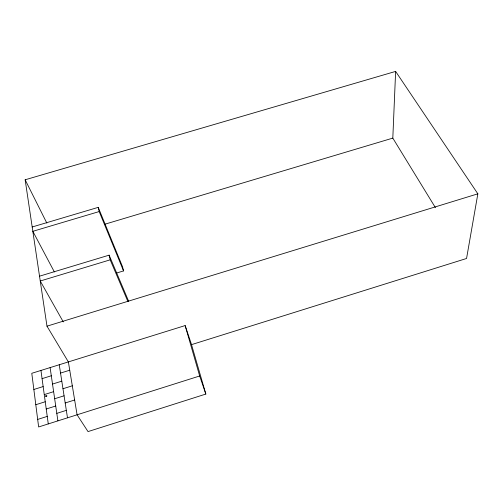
<?xml version="1.0" encoding="UTF-8"?>
<svg xmlns="http://www.w3.org/2000/svg" width="503" height="503" viewBox="0 0 503 503"><rect width="100%" height="100%" fill="white"/><g stroke="black" fill="none" stroke-linecap="round" stroke-linejoin="round"><path stroke-width="0.75" d="M435.422 207.657L392.812 138.111L395.628 71.407L25.15 179.785L46.98 326.17L68.666 362.405M395.628 71.407L477.85 193.825L466.558 258.479L191.524 344.637L205.84 394.063L88.019 431.593L77.085 414.793L68.377 361.915M185.142 325.573L199.672 375.986L38.637 426.965L31.783 373.301L185.142 325.573L191.549 344.63M54.664 398.753L64.076 395.798M35.795 404.72L45.239 401.752M46.232 409.002L55.726 406.009M65.189 402.985L74.645 400.004M37.675 419.427L47.251 416.402M56.801 413.365L66.339 410.354M33.846 389.479L43.164 386.568M52.519 384.066L61.8 381.161M44.264 394.604L53.626 391.667M62.976 388.737L72.306 385.807M42.076 378.646L51.306 375.766M60.542 373.075L69.741 370.208M46.98 326.17L477.85 193.825M116.79 272.972L123.543 270.916L122.569 266.841L98.23 207.355L32.192 226.985M39.523 276.185L109.12 255.153L128.705 301.391M127.944 301.605L110.188 259.837L40.246 281.007L63.271 321.901M104.567 224.307L392.812 138.111M123.543 270.916L99.185 211.568L32.833 231.317L54.374 271.96M25.15 179.785L46.842 223.093M199.672 375.986L205.84 394.063M98.23 207.355L99.185 211.568M109.12 255.153L110.188 259.837M59.247 364.757L67.496 417.823M50.111 367.599L57.895 420.866M40.95 370.447L48.275 423.91M46.037 396.578A0.692 0.547 -35.6 0 0 46.829 395.71A0.692 0.547 -35.6 0 0 45.754 395.66A0.692 0.547 -35.6 0 0 46.037 396.578"/></g></svg>
